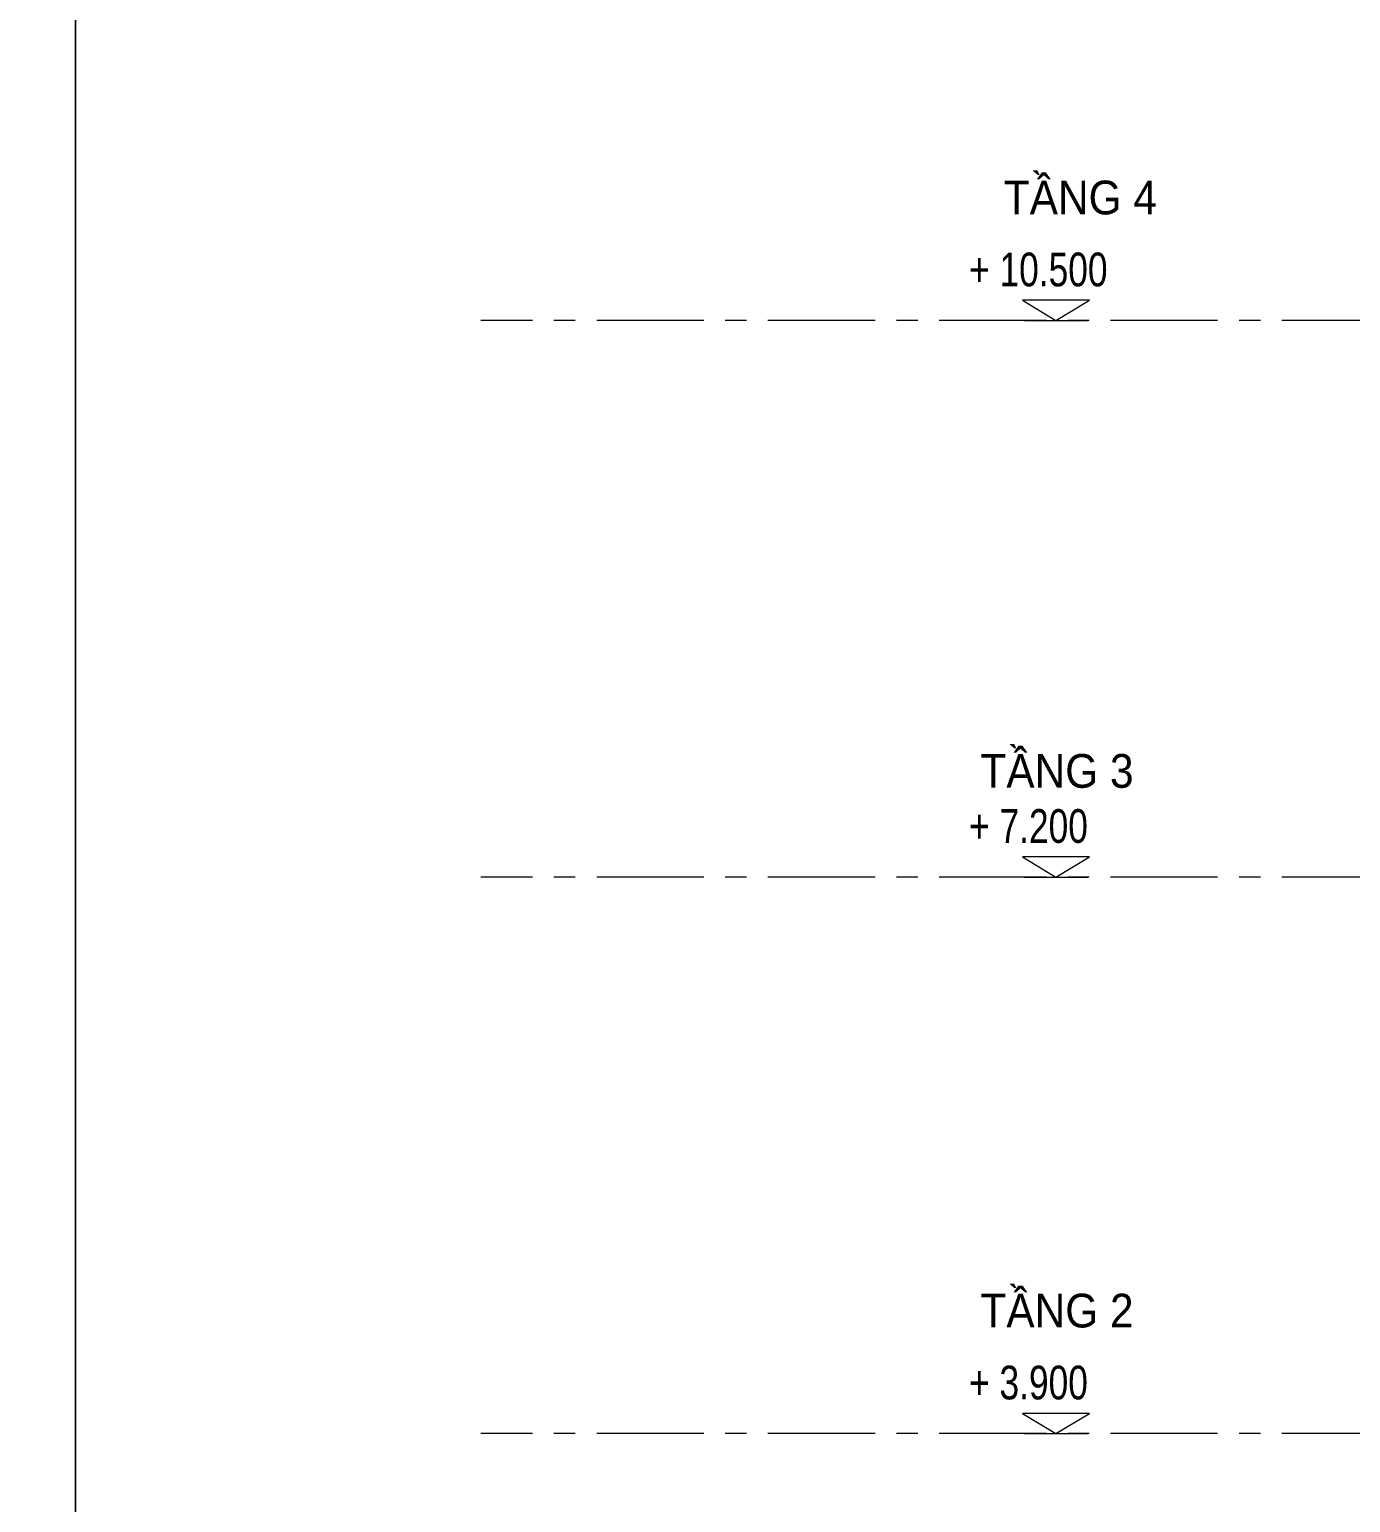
# Model space of a CAD drawing. Header units: millimetres. Extents: x -78046 to 260989, y -99288 to 158505.
# Drawn here: x 220816 to 228651, y 70241 to 78976 of the extents above; entities that cross this region are included whole.
import ezdxf

# ---------------------------------------------------------------- set-up
doc = ezdxf.new("R2010")
doc.units = ezdxf.units.MM
doc.header["$LTSCALE"] = 100
doc.linetypes.add('CENTER', pattern=[50.8, 31.75, -6.35, 6.35, -6.35])
for name, color, linetype, lineweight in [('-CENTER', 143, 'CENTER', 13), ('-KH', 143, 'Continuous', 13), ('-LINE1', 7, 'Continuous', 18), ('-TEXT', 7, 'Continuous', 15)]:
    doc.layers.add(name, color=color, linetype=linetype, lineweight=lineweight)
doc.styles.add('1', font='arial.ttf')
doc.styles.add('X-5M-DH-TUM1$0$AVANTH', font='arial.ttf', dxfattribs={"width": 0.9})

# ---------------------------------------------------------------- blocks, each defined once
blk = doc.blocks.new('cot')
at = {"layer": '-KH'}
blk.add_line((116899.3, -109063.7), (117274.3, -109063.7), dxfattribs=at)
blk.add_lwpolyline([(117285.6, -108943.7), (116888, -108943.7), (117086.8, -109063.7)], close=True, dxfattribs=at)
blk.add_solid([(117086.8, -109063.7), (117086.8, -108943.7), (117285.6, -108943.7), (117086.8, -109063.7)], dxfattribs=at)

msp = doc.modelspace()

# ---------------------------------------------------------------- linework, layer by layer
at = {"layer": '-CENTER', "ltscale": 0.2}
for p, q in [((256311.3, 77249.9), (223492.9, 77249.9)), ((256311.3, 73949.9), (223492.9, 73949.9)), ((256311.3, 70649.9), (223492.9, 70649.9))]:
    msp.add_line(p, q, dxfattribs=at)
at = {"layer": '-LINE1'}
for points in [[(181189.3, 60591.1), (221089.3, 60591.1), (221089.3, 88806.1), (181189.3, 88806.1)], [(221089.3, 60591.1), (260989.3, 60591.1), (260989.3, 88806.1), (221089.3, 88806.1)]]:
    msp.add_lwpolyline(points, close=True, dxfattribs=at)

# ---------------------------------------------------------------- block references
at = {"layer": '-CENTER'}
for p in [(109817.5, 186313.6), (109817.5, 183013.6), (109817.5, 179713.6)]:
    msp.add_blockref('cot', p, dxfattribs=at)

# ---------------------------------------------------------------- texts
at = {"layer": '-TEXT', "color": 2, "style": 'X-5M-DH-TUM1$0$AVANTH', "width": 0.9}
for s, p in [('TẦNG 4', (226595.1, 77879.4)), ('TẦNG 3', (226456.5, 74479.4)), ('TẦNG 2', (226456.5, 71279.4))]:
    msp.add_text(s, height=200, dxfattribs=at).set_placement(p)
at = {"layer": '-TEXT', "style": '1', "width": 0.75}
for s, p in [('+ 10.500', (226388.9, 77452.7)), ('+ 7.200', (226388.9, 74152.7)), ('+ 3.900', (226388.9, 70852.7))]:
    msp.add_text(s, height=200, dxfattribs=at).set_placement(p)

doc.saveas('drawing.dxf')
